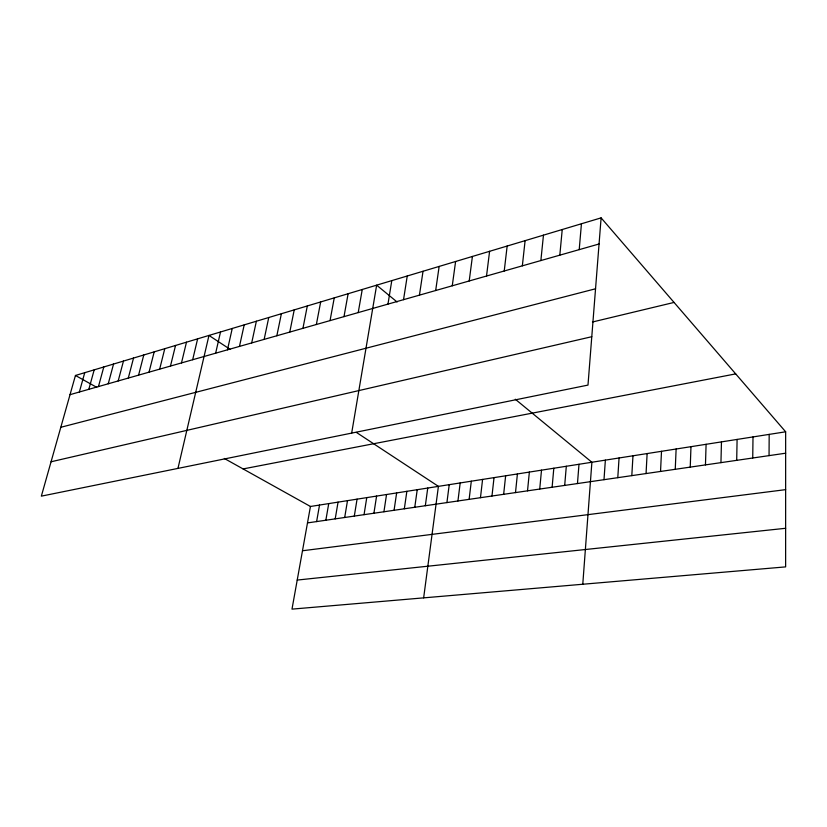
<?xml version="1.0" encoding="UTF-8"?>
<svg xmlns="http://www.w3.org/2000/svg" width="827" height="827" viewBox="0 0 827 827"><rect width="100%" height="100%" fill="white"/><g stroke="black" fill="none" stroke-linecap="round" stroke-linejoin="round"><path stroke-width="1.24" d="M785.65 431.797L785.629 566.888L291.993 609.127L310.445 506.475L785.65 431.797L601.105 217.873L75.453 375.468L41.35 496.148L587.987 385.093L601.105 217.873M769.048 455.625L769.182 434.382M752.735 458.003L753.004 436.925M736.702 460.339L737.095 439.426M720.948 462.634L721.464 441.887M705.462 464.898L706.093 444.295M690.235 467.11L690.979 446.673M675.256 469.302L676.124 449.009M660.535 471.442L661.507 451.304M646.052 473.551L647.127 453.568M631.807 475.628L632.975 455.791M617.79 477.675L619.061 457.972M603.999 479.691L605.364 460.132M582.777 584.244L591.884 462.252L515.283 399.224M577.463 483.557L578.993 464.267M564.696 485.418L566.309 466.263M579.21 249.64L581.443 223.766M552.116 487.248L553.811 468.227M559.817 255.161L562.236 229.524M539.731 489.057L541.499 470.16M527.523 490.835L529.363 472.072M515.5 492.592L517.413 473.954M540.868 260.557L543.463 235.157M503.653 494.319L505.638 475.804M522.344 265.839L525.104 240.657M491.972 496.024L494.029 477.624M504.232 270.998L507.158 246.043M480.466 497.699L482.586 479.422M469.126 499.353L471.307 481.19M457.941 500.986L460.184 482.937M486.524 276.032L489.594 251.305M446.921 502.589L449.226 484.663M469.209 280.973L472.413 256.453M423.651 597.859L438.413 486.359L356.437 432.438M425.336 505.731L427.745 488.033M452.255 285.801L455.605 261.497M414.772 507.271L417.232 489.687M404.341 508.791L406.863 491.321M435.674 290.525L439.147 266.428M394.065 510.29L396.64 492.923M419.434 295.146L423.031 271.266M383.924 511.768L386.54 494.515M373.918 513.236L376.585 496.076M403.535 299.674L407.246 275.991M364.045 514.673L366.764 497.627M354.307 516.089L357.068 499.146M387.966 304.109L391.791 280.632M344.694 517.495L347.495 500.645M335.214 518.87L338.057 502.134M351.671 433.11L376.647 285.17L397.094 301.989M325.848 520.235L328.732 503.602M358.215 312.585L362.247 289.491M316.617 521.589L319.532 505.039M343.991 316.638L348.115 293.719M330.045 320.607L334.253 297.875M316.359 324.504L320.659 301.958M302.94 328.329L307.313 305.959M289.77 332.082L294.226 309.877M276.838 335.762L281.376 313.733M264.154 339.37L268.754 317.516M251.697 342.916L256.37 321.227M239.468 346.399L244.203 324.877M227.456 349.821L232.242 328.464M215.651 353.181L220.509 331.978M177.96 468.402L208.973 335.442L230.092 349.335M192.67 359.735L197.632 338.843M181.485 362.919L186.488 342.182M170.476 366.051L175.541 345.459M159.663 369.131L164.769 348.694M149.036 372.16L154.184 351.868M138.585 375.138L143.774 354.99M128.299 378.063L133.529 358.06M118.189 380.947L123.461 361.079M108.244 383.78L113.547 364.045M98.465 386.56L103.788 366.971M88.83 389.31L94.195 369.845M79.361 392.008L84.747 372.677M70.037 394.665L599.058 243.986M60.816 427.28L595.543 288.778M592.452 322.003L674.046 302.434M51.067 461.776L591.781 336.713M243.097 468.93L735.699 373.887M307.489 522.912L785.65 453.206M302.486 550.761L785.64 489.646M297.213 580.068L785.64 528.288M75.453 375.468L96.687 387.305M224.313 458.458L310.445 506.475"/></g></svg>
